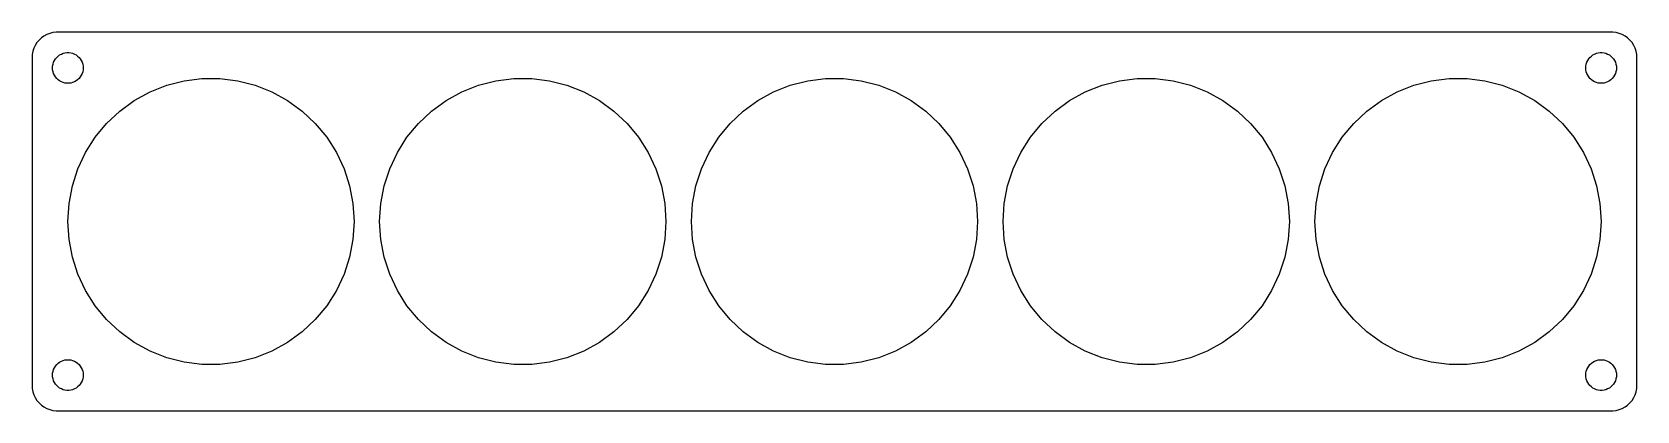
# Model space of a CAD drawing. Header units: metres. Extents: x -157 to 157, y -37 to 37.
import ezdxf

# ---------------------------------------------------------------- set-up
doc = ezdxf.new("R2010")
doc.units = ezdxf.units.M

msp = doc.modelspace()

# ---------------------------------------------------------------- linework, layer by layer
for p, q in [((-156.045, 34.9389), (-156.382, 34.4088)), ((-155.645, 35.4227), (-156.045, 34.9389)), ((-155.187, 35.8526), (-155.645, 35.4227)), ((-154.679, 36.2216), (-155.187, 35.8526)), ((-154.129, 36.5241), (-154.679, 36.2216)), ((-153.545, 36.7553), (-154.129, 36.5241)), ((-152.937, 36.9114), (-153.545, 36.7553)), ((-152.314, 36.9901), (-152.937, 36.9114)), ((152.314, 36.9901), (-152.314, 36.9901)), ((152.937, 36.9114), (152.314, 36.9901)), ((153.545, 36.7553), (152.937, 36.9114)), ((154.129, 36.5241), (153.545, 36.7553)), ((154.679, 36.2216), (154.129, 36.5241)), ((155.187, 35.8526), (154.679, 36.2216)), ((155.645, 35.4227), (155.187, 35.8526)), ((156.045, 34.9389), (155.645, 35.4227)), ((156.382, 34.4088), (156.045, 34.9389)), ((-156.961, 32.6267), (-157, 32)), ((-157, 32), (-157, -32)), ((-156.843, 33.2434), (-156.961, 32.6267)), ((-156.649, 33.8406), (-156.843, 33.2434)), ((-156.382, 34.4088), (-156.649, 33.8406)), ((-152.789, 31.1044), (-152.629, 31.4453)), ((-152.629, 31.4453), (-152.427, 31.7634)), ((-152.427, 31.7634), (-152.187, 32.0536)), ((-152.187, 32.0536), (-151.912, 32.3115)), ((-151.912, 32.3115), (-151.607, 32.533)), ((-151.607, 32.533), (-151.277, 32.7145)), ((-151.277, 32.7145), (-150.927, 32.8532)), ((-150.927, 32.8532), (-150.562, 32.9469)), ((-150.562, 32.9469), (-150.188, 32.9941)), ((-150.188, 32.9941), (-149.812, 32.9941)), ((-149.812, 32.9941), (-149.438, 32.9469)), ((-149.438, 32.9469), (-149.073, 32.8532)), ((-149.073, 32.8532), (-148.723, 32.7145)), ((-148.723, 32.7145), (-148.393, 32.533)), ((-148.393, 32.533), (-148.088, 32.3115)), ((-148.088, 32.3115), (-147.813, 32.0536)), ((-147.813, 32.0536), (-147.573, 31.7634)), ((-147.573, 31.7634), (-147.371, 31.4453)), ((-147.371, 31.4453), (-147.211, 31.1044)), ((147.211, 31.1044), (147.371, 31.4453)), ((147.371, 31.4453), (147.573, 31.7634)), ((147.573, 31.7634), (147.813, 32.0536)), ((147.813, 32.0536), (148.088, 32.3115)), ((148.088, 32.3115), (148.393, 32.533)), ((148.393, 32.533), (148.723, 32.7145)), ((148.723, 32.7145), (149.073, 32.8532)), ((149.073, 32.8532), (149.438, 32.9469)), ((149.438, 32.9469), (149.812, 32.9941)), ((149.812, 32.9941), (150.188, 32.9941)), ((150.188, 32.9941), (150.562, 32.9469)), ((150.562, 32.9469), (150.927, 32.8532)), ((150.927, 32.8532), (151.277, 32.7145)), ((151.277, 32.7145), (151.607, 32.533)), ((151.607, 32.533), (151.912, 32.3115)), ((151.912, 32.3115), (152.187, 32.0536)), ((152.187, 32.0536), (152.427, 31.7634)), ((152.427, 31.7634), (152.629, 31.4453)), ((152.629, 31.4453), (152.789, 31.1044)), ((156.649, 33.8406), (156.382, 34.4088)), ((156.843, 33.2434), (156.649, 33.8406)), ((156.961, 32.6267), (156.843, 33.2434)), ((157, 32), (156.961, 32.6267)), ((157, -32), (157, 32)), ((-153, 30), (-152.976, 30.376)), ((-152.976, 29.624), (-153, 30)), ((-152.976, 30.376), (-152.906, 30.7461)), ((-152.906, 29.2539), (-152.976, 29.624)), ((-152.906, 30.7461), (-152.789, 31.1044)), ((-152.789, 28.8956), (-152.906, 29.2539)), ((-152.629, 28.5547), (-152.789, 28.8956)), ((-152.427, 28.2366), (-152.629, 28.5547)), ((-147.371, 28.5547), (-147.573, 28.2366)), ((-147.211, 28.8956), (-147.371, 28.5547)), ((-147.211, 31.1044), (-147.094, 30.7461)), ((-147.094, 29.2539), (-147.211, 28.8956)), ((-147.094, 30.7461), (-147.024, 30.376)), ((-147.024, 29.624), (-147.094, 29.2539)), ((-147.024, 30.376), (-147, 30)), ((-147, 30), (-147.024, 29.624)), ((147, 30), (147.024, 30.376)), ((147.024, 29.624), (147, 30)), ((147.024, 30.376), (147.094, 30.7461)), ((147.094, 29.2539), (147.024, 29.624)), ((147.094, 30.7461), (147.211, 31.1044)), ((147.211, 28.8956), (147.094, 29.2539)), ((147.371, 28.5547), (147.211, 28.8956)), ((147.573, 28.2366), (147.371, 28.5547)), ((152.629, 28.5547), (152.427, 28.2366)), ((152.789, 28.8956), (152.629, 28.5547)), ((152.789, 31.1044), (152.906, 30.7461)), ((152.906, 29.2539), (152.789, 28.8956)), ((152.906, 30.7461), (152.976, 30.376)), ((152.976, 29.624), (152.906, 29.2539)), ((152.976, 30.376), (153, 30)), ((153, 30), (152.976, 29.624)), ((-152.187, 27.9464), (-152.427, 28.2366)), ((-151.912, 27.6884), (-152.187, 27.9464)), ((-151.607, 27.467), (-151.912, 27.6884)), ((-151.277, 27.2855), (-151.607, 27.467)), ((-150.927, 27.1468), (-151.277, 27.2855)), ((-150.562, 27.0531), (-150.927, 27.1468)), ((-150.188, 27.0059), (-150.562, 27.0531)), ((-149.812, 27.0059), (-150.188, 27.0059)), ((-149.438, 27.0531), (-149.812, 27.0059)), ((-149.073, 27.1468), (-149.438, 27.0531)), ((-148.723, 27.2855), (-149.073, 27.1468)), ((-148.393, 27.467), (-148.723, 27.2855)), ((-148.088, 27.6884), (-148.393, 27.467)), ((-147.813, 27.9464), (-148.088, 27.6884)), ((-147.573, 28.2366), (-147.813, 27.9464)), ((-137.003, 23.6412), (-133.922, 25.3351)), ((-133.922, 25.3351), (-130.652, 26.6296)), ((-130.652, 26.6296), (-127.247, 27.504)), ((-127.247, 27.504), (-123.758, 27.9447)), ((-123.758, 27.9447), (-120.242, 27.9447)), ((-120.242, 27.9447), (-116.753, 27.504)), ((-116.753, 27.504), (-113.348, 26.6296)), ((-113.348, 26.6296), (-110.078, 25.3351)), ((-110.078, 25.3351), (-106.997, 23.6412)), ((-76.0031, 23.6412), (-72.9218, 25.3351)), ((-72.9218, 25.3351), (-69.6525, 26.6296)), ((-69.6525, 26.6296), (-66.2467, 27.504)), ((-66.2467, 27.504), (-62.7581, 27.9447)), ((-62.7581, 27.9447), (-59.2419, 27.9447)), ((-59.2419, 27.9447), (-55.7533, 27.504)), ((-55.7533, 27.504), (-52.3475, 26.6296)), ((-52.3475, 26.6296), (-49.0782, 25.3351)), ((-49.0782, 25.3351), (-45.9968, 23.6412)), ((-15.0031, 23.6412), (-11.9218, 25.3351)), ((-11.9218, 25.3351), (-8.65247, 26.6296)), ((-8.65247, 26.6296), (-5.24667, 27.504)), ((-5.24667, 27.504), (-1.75813, 27.9447)), ((-1.75813, 27.9447), (1.75813, 27.9447)), ((1.75813, 27.9447), (5.24667, 27.504)), ((5.24667, 27.504), (8.65247, 26.6296)), ((8.65247, 26.6296), (11.9218, 25.3351)), ((11.9218, 25.3351), (15.0031, 23.6412)), ((45.9968, 23.6412), (49.0782, 25.3351)), ((49.0782, 25.3351), (52.3475, 26.6296)), ((52.3475, 26.6296), (55.7533, 27.504)), ((55.7533, 27.504), (59.2419, 27.9447)), ((59.2419, 27.9447), (62.7581, 27.9447)), ((62.7581, 27.9447), (66.2467, 27.504)), ((66.2467, 27.504), (69.6525, 26.6296)), ((69.6525, 26.6296), (72.9218, 25.3351)), ((72.9218, 25.3351), (76.0031, 23.6412)), ((106.997, 23.6412), (110.078, 25.3351)), ((110.078, 25.3351), (113.348, 26.6296)), ((113.348, 26.6296), (116.753, 27.504)), ((116.753, 27.504), (120.242, 27.9447)), ((120.242, 27.9447), (123.758, 27.9447)), ((123.758, 27.9447), (127.247, 27.504)), ((127.247, 27.504), (130.652, 26.6296)), ((130.652, 26.6296), (133.922, 25.3351)), ((133.922, 25.3351), (137.003, 23.6412)), ((147.813, 27.9464), (147.573, 28.2366)), ((148.088, 27.6884), (147.813, 27.9464)), ((148.393, 27.467), (148.088, 27.6884)), ((148.723, 27.2855), (148.393, 27.467)), ((149.073, 27.1468), (148.723, 27.2855)), ((149.438, 27.0531), (149.073, 27.1468)), ((149.812, 27.0059), (149.438, 27.0531)), ((150.188, 27.0059), (149.812, 27.0059)), ((150.562, 27.0531), (150.188, 27.0059)), ((150.927, 27.1468), (150.562, 27.0531)), ((151.277, 27.2855), (150.927, 27.1468)), ((151.607, 27.467), (151.277, 27.2855)), ((151.912, 27.6884), (151.607, 27.467)), ((152.187, 27.9464), (151.912, 27.6884)), ((152.427, 28.2366), (152.187, 27.9464)), ((-139.848, 21.5744), (-137.003, 23.6412)), ((-106.997, 23.6412), (-104.152, 21.5744)), ((-78.8479, 21.5744), (-76.0031, 23.6412)), ((-45.9968, 23.6412), (-43.1521, 21.5744)), ((-17.8479, 21.5744), (-15.0031, 23.6412)), ((15.0031, 23.6412), (17.8479, 21.5744)), ((43.1521, 21.5744), (45.9968, 23.6412)), ((76.0031, 23.6412), (78.8479, 21.5744)), ((104.152, 21.5744), (106.997, 23.6412)), ((137.003, 23.6412), (139.848, 21.5744)), ((-144.652, 16.458), (-142.411, 19.1673)), ((-142.411, 19.1673), (-139.848, 21.5744)), ((-104.152, 21.5744), (-101.589, 19.1673)), ((-101.589, 19.1673), (-99.3475, 16.458)), ((-83.6525, 16.458), (-81.4111, 19.1673)), ((-81.4111, 19.1673), (-78.8479, 21.5744)), ((-43.1521, 21.5744), (-40.5889, 19.1673)), ((-40.5889, 19.1673), (-38.3475, 16.458)), ((-22.6525, 16.458), (-20.4111, 19.1673)), ((-20.4111, 19.1673), (-17.8479, 21.5744)), ((17.8479, 21.5744), (20.4111, 19.1673)), ((20.4111, 19.1673), (22.6525, 16.458)), ((38.3475, 16.458), (40.5889, 19.1673)), ((40.5889, 19.1673), (43.1521, 21.5744)), ((78.8479, 21.5744), (81.4111, 19.1673)), ((81.4111, 19.1673), (83.6525, 16.458)), ((99.3475, 16.458), (101.589, 19.1673)), ((101.589, 19.1673), (104.152, 21.5744)), ((139.848, 21.5744), (142.411, 19.1673)), ((142.411, 19.1673), (144.652, 16.458)), ((-146.537, 13.4891), (-144.652, 16.458)), ((-99.3475, 16.458), (-97.4634, 13.4891)), ((-85.5366, 13.4891), (-83.6525, 16.458)), ((-38.3475, 16.458), (-36.4634, 13.4891)), ((-24.5366, 13.4891), (-22.6525, 16.458)), ((22.6525, 16.458), (24.5366, 13.4891)), ((36.4634, 13.4891), (38.3475, 16.458)), ((83.6525, 16.458), (85.5366, 13.4891)), ((97.4634, 13.4891), (99.3475, 16.458)), ((144.652, 16.458), (146.537, 13.4891)), ((-148.034, 10.3075), (-146.537, 13.4891)), ((-97.4634, 13.4891), (-95.9662, 10.3075)), ((-87.0337, 10.3075), (-85.5366, 13.4891)), ((-36.4634, 13.4891), (-34.9662, 10.3075)), ((-26.0337, 10.3075), (-24.5366, 13.4891)), ((24.5366, 13.4891), (26.0337, 10.3075)), ((34.9662, 10.3075), (36.4634, 13.4891)), ((85.5366, 13.4891), (87.0337, 10.3075)), ((95.9662, 10.3075), (97.4634, 13.4891)), ((146.537, 13.4891), (148.034, 10.3075)), ((-149.12, 6.9633), (-148.034, 10.3075)), ((-95.9662, 10.3075), (-94.8797, 6.9633)), ((-88.1203, 6.9633), (-87.0337, 10.3075)), ((-34.9662, 10.3075), (-33.8797, 6.9633)), ((-27.1203, 6.9633), (-26.0337, 10.3075)), ((26.0337, 10.3075), (27.1203, 6.9633)), ((33.8797, 6.9633), (34.9662, 10.3075)), ((87.0337, 10.3075), (88.1203, 6.9633)), ((94.8797, 6.9633), (95.9662, 10.3075)), ((148.034, 10.3075), (149.12, 6.9633)), ((-149.779, 3.50932), (-149.12, 6.9633)), ((-94.8797, 6.9633), (-94.2208, 3.50932)), ((-88.7792, 3.50932), (-88.1203, 6.9633)), ((-33.8797, 6.9633), (-33.2208, 3.50932)), ((-27.7792, 3.50932), (-27.1203, 6.9633)), ((27.1203, 6.9633), (27.7792, 3.50932)), ((33.2208, 3.50932), (33.8797, 6.9633)), ((88.1203, 6.9633), (88.7792, 3.50932)), ((94.2208, 3.50932), (94.8797, 6.9633)), ((149.12, 6.9633), (149.779, 3.50932)), ((-150, 0), (-149.779, 3.50932)), ((-94.2208, 3.50932), (-94, 0)), ((-89, 0), (-88.7792, 3.50932)), ((-33.2208, 3.50932), (-33, 0)), ((-28, 0), (-27.7792, 3.50932)), ((27.7792, 3.50932), (28, 0)), ((33, 0), (33.2208, 3.50932)), ((88.7792, 3.50932), (89, 0)), ((94, 0), (94.2208, 3.50932)), ((149.779, 3.50932), (150, 0)), ((-149.779, -3.50932), (-150, 0)), ((-94, 0), (-94.2208, -3.50932)), ((-88.7792, -3.50932), (-89, 0)), ((-33, 0), (-33.2208, -3.50932)), ((-27.7792, -3.50932), (-28, 0)), ((28, 0), (27.7792, -3.50932)), ((33.2208, -3.50932), (33, 0)), ((89, 0), (88.7792, -3.50932)), ((94.2208, -3.50932), (94, 0)), ((150, 0), (149.779, -3.50932)), ((-149.12, -6.9633), (-149.779, -3.50932)), ((-94.2208, -3.50932), (-94.8797, -6.9633)), ((-88.1203, -6.9633), (-88.7792, -3.50932)), ((-33.2208, -3.50932), (-33.8797, -6.9633)), ((-27.1203, -6.9633), (-27.7792, -3.50932)), ((27.7792, -3.50932), (27.1203, -6.9633)), ((33.8797, -6.9633), (33.2208, -3.50932)), ((88.7792, -3.50932), (88.1203, -6.9633)), ((94.8797, -6.9633), (94.2208, -3.50932)), ((149.779, -3.50932), (149.12, -6.9633)), ((-148.034, -10.3075), (-149.12, -6.9633)), ((-94.8797, -6.9633), (-95.9662, -10.3075)), ((-87.0337, -10.3075), (-88.1203, -6.9633)), ((-33.8797, -6.9633), (-34.9662, -10.3075)), ((-26.0337, -10.3075), (-27.1203, -6.9633)), ((27.1203, -6.9633), (26.0337, -10.3075)), ((34.9662, -10.3075), (33.8797, -6.9633)), ((88.1203, -6.9633), (87.0337, -10.3075)), ((95.9662, -10.3075), (94.8797, -6.9633)), ((149.12, -6.9633), (148.034, -10.3075)), ((-146.537, -13.4891), (-148.034, -10.3075)), ((-95.9662, -10.3075), (-97.4634, -13.4891)), ((-85.5366, -13.4891), (-87.0337, -10.3075)), ((-34.9662, -10.3075), (-36.4634, -13.4891)), ((-24.5366, -13.4891), (-26.0337, -10.3075)), ((26.0337, -10.3075), (24.5366, -13.4891)), ((36.4634, -13.4891), (34.9662, -10.3075)), ((87.0337, -10.3075), (85.5366, -13.4891)), ((97.4634, -13.4891), (95.9662, -10.3075)), ((148.034, -10.3075), (146.537, -13.4891)), ((-144.652, -16.458), (-146.537, -13.4891)), ((-97.4634, -13.4891), (-99.3475, -16.458)), ((-83.6525, -16.458), (-85.5366, -13.4891)), ((-36.4634, -13.4891), (-38.3475, -16.458)), ((-22.6525, -16.458), (-24.5366, -13.4891)), ((24.5366, -13.4891), (22.6525, -16.458)), ((38.3475, -16.458), (36.4634, -13.4891)), ((85.5366, -13.4891), (83.6525, -16.458)), ((99.3475, -16.458), (97.4634, -13.4891)), ((146.537, -13.4891), (144.652, -16.458)), ((-142.411, -19.1673), (-144.652, -16.458)), ((-99.3475, -16.458), (-101.589, -19.1673)), ((-81.4111, -19.1673), (-83.6525, -16.458)), ((-38.3475, -16.458), (-40.5889, -19.1673)), ((-20.4111, -19.1673), (-22.6525, -16.458)), ((22.6525, -16.458), (20.4111, -19.1673)), ((40.5889, -19.1673), (38.3475, -16.458)), ((83.6525, -16.458), (81.4111, -19.1673)), ((101.589, -19.1673), (99.3475, -16.458)), ((144.652, -16.458), (142.411, -19.1673)), ((-139.848, -21.5744), (-142.411, -19.1673)), ((-137.003, -23.6412), (-139.848, -21.5744)), ((-104.152, -21.5744), (-106.997, -23.6412)), ((-101.589, -19.1673), (-104.152, -21.5744)), ((-78.8479, -21.5744), (-81.4111, -19.1673)), ((-76.0031, -23.6412), (-78.8479, -21.5744)), ((-43.1521, -21.5744), (-45.9968, -23.6412)), ((-40.5889, -19.1673), (-43.1521, -21.5744)), ((-17.8479, -21.5744), (-20.4111, -19.1673)), ((-15.0031, -23.6412), (-17.8479, -21.5744)), ((17.8479, -21.5744), (15.0031, -23.6412)), ((20.4111, -19.1673), (17.8479, -21.5744)), ((43.1521, -21.5744), (40.5889, -19.1673)), ((45.9968, -23.6412), (43.1521, -21.5744)), ((78.8479, -21.5744), (76.0031, -23.6412)), ((81.4111, -19.1673), (78.8479, -21.5744)), ((104.152, -21.5744), (101.589, -19.1673)), ((106.997, -23.6412), (104.152, -21.5744)), ((139.848, -21.5744), (137.003, -23.6412)), ((142.411, -19.1673), (139.848, -21.5744)), ((-133.922, -25.3351), (-137.003, -23.6412)), ((-106.997, -23.6412), (-110.078, -25.3351)), ((-72.9218, -25.3351), (-76.0031, -23.6412)), ((-45.9968, -23.6412), (-49.0782, -25.3351)), ((-11.9218, -25.3351), (-15.0031, -23.6412)), ((15.0031, -23.6412), (11.9218, -25.3351)), ((49.0782, -25.3351), (45.9968, -23.6412)), ((76.0031, -23.6412), (72.9218, -25.3351)), ((110.078, -25.3351), (106.997, -23.6412)), ((137.003, -23.6412), (133.922, -25.3351)), ((-152.629, -28.5547), (-152.427, -28.2366)), ((-152.427, -28.2366), (-152.187, -27.9464)), ((-152.187, -27.9464), (-151.912, -27.6884)), ((-151.912, -27.6884), (-151.607, -27.467)), ((-151.607, -27.467), (-151.277, -27.2855)), ((-151.277, -27.2855), (-150.927, -27.1468)), ((-150.927, -27.1468), (-150.562, -27.0531)), ((-150.562, -27.0531), (-150.188, -27.0059)), ((-150.188, -27.0059), (-149.812, -27.0059)), ((-149.812, -27.0059), (-149.438, -27.0531)), ((-149.438, -27.0531), (-149.073, -27.1468)), ((-149.073, -27.1468), (-148.723, -27.2855)), ((-148.723, -27.2855), (-148.393, -27.467)), ((-148.393, -27.467), (-148.088, -27.6884)), ((-148.088, -27.6884), (-147.813, -27.9464)), ((-147.813, -27.9464), (-147.573, -28.2366)), ((-147.573, -28.2366), (-147.371, -28.5547)), ((-130.652, -26.6296), (-133.922, -25.3351)), ((-127.247, -27.504), (-130.652, -26.6296)), ((-123.758, -27.9447), (-127.247, -27.504)), ((-120.242, -27.9447), (-123.758, -27.9447)), ((-116.753, -27.504), (-120.242, -27.9447)), ((-113.348, -26.6296), (-116.753, -27.504)), ((-110.078, -25.3351), (-113.348, -26.6296)), ((-69.6525, -26.6296), (-72.9218, -25.3351)), ((-66.2467, -27.504), (-69.6525, -26.6296)), ((-62.7581, -27.9447), (-66.2467, -27.504)), ((-59.2419, -27.9447), (-62.7581, -27.9447)), ((-55.7533, -27.504), (-59.2419, -27.9447)), ((-52.3475, -26.6296), (-55.7533, -27.504)), ((-49.0782, -25.3351), (-52.3475, -26.6296)), ((-8.65247, -26.6296), (-11.9218, -25.3351)), ((-5.24667, -27.504), (-8.65247, -26.6296)), ((-1.75813, -27.9447), (-5.24667, -27.504)), ((1.75813, -27.9447), (-1.75813, -27.9447)), ((5.24667, -27.504), (1.75813, -27.9447)), ((8.65247, -26.6296), (5.24667, -27.504)), ((11.9218, -25.3351), (8.65247, -26.6296)), ((52.3475, -26.6296), (49.0782, -25.3351)), ((55.7533, -27.504), (52.3475, -26.6296)), ((59.2419, -27.9447), (55.7533, -27.504)), ((62.7581, -27.9447), (59.2419, -27.9447)), ((66.2467, -27.504), (62.7581, -27.9447)), ((69.6525, -26.6296), (66.2467, -27.504)), ((72.9218, -25.3351), (69.6525, -26.6296)), ((113.348, -26.6296), (110.078, -25.3351)), ((116.753, -27.504), (113.348, -26.6296)), ((120.242, -27.9447), (116.753, -27.504)), ((123.758, -27.9447), (120.242, -27.9447)), ((127.247, -27.504), (123.758, -27.9447)), ((130.652, -26.6296), (127.247, -27.504)), ((133.922, -25.3351), (130.652, -26.6296)), ((147.371, -28.5547), (147.573, -28.2366)), ((147.573, -28.2366), (147.813, -27.9464)), ((147.813, -27.9464), (148.088, -27.6884)), ((148.088, -27.6884), (148.393, -27.467)), ((148.393, -27.467), (148.723, -27.2855)), ((148.723, -27.2855), (149.073, -27.1468)), ((149.073, -27.1468), (149.438, -27.0531)), ((149.438, -27.0531), (149.812, -27.0059)), ((149.812, -27.0059), (150.188, -27.0059)), ((150.188, -27.0059), (150.562, -27.0531)), ((150.562, -27.0531), (150.927, -27.1468)), ((150.927, -27.1468), (151.277, -27.2855)), ((151.277, -27.2855), (151.607, -27.467)), ((151.607, -27.467), (151.912, -27.6884)), ((151.912, -27.6884), (152.187, -27.9464)), ((152.187, -27.9464), (152.427, -28.2366)), ((152.427, -28.2366), (152.629, -28.5547)), ((-153, -30), (-152.976, -29.624)), ((-152.976, -30.376), (-153, -30)), ((-152.976, -29.624), (-152.906, -29.2539)), ((-152.906, -30.7461), (-152.976, -30.376)), ((-152.906, -29.2539), (-152.789, -28.8956)), ((-152.789, -31.1044), (-152.906, -30.7461)), ((-152.789, -28.8956), (-152.629, -28.5547)), ((-152.629, -31.4453), (-152.789, -31.1044)), ((-147.371, -28.5547), (-147.211, -28.8956)), ((-147.211, -31.1044), (-147.371, -31.4453)), ((-147.211, -28.8956), (-147.094, -29.2539)), ((-147.094, -30.7461), (-147.211, -31.1044)), ((-147.094, -29.2539), (-147.024, -29.624)), ((-147.024, -30.376), (-147.094, -30.7461)), ((-147.024, -29.624), (-147, -30)), ((-147, -30), (-147.024, -30.376)), ((147, -30), (147.024, -29.624)), ((147.024, -30.376), (147, -30)), ((147.024, -29.624), (147.094, -29.2539)), ((147.094, -30.7461), (147.024, -30.376)), ((147.094, -29.2539), (147.211, -28.8956)), ((147.211, -31.1044), (147.094, -30.7461)), ((147.211, -28.8956), (147.371, -28.5547)), ((147.371, -31.4453), (147.211, -31.1044)), ((152.629, -28.5547), (152.789, -28.8956)), ((152.789, -31.1044), (152.629, -31.4453)), ((152.789, -28.8956), (152.906, -29.2539)), ((152.906, -30.7461), (152.789, -31.1044)), ((152.906, -29.2539), (152.976, -29.624)), ((152.976, -30.376), (152.906, -30.7461)), ((152.976, -29.624), (153, -30)), ((153, -30), (152.976, -30.376)), ((-157, -32), (-156.961, -32.6267)), ((-156.961, -32.6267), (-156.843, -33.2434)), ((-156.843, -33.2434), (-156.649, -33.8406)), ((-156.649, -33.8406), (-156.382, -34.4088)), ((-156.382, -34.4088), (-156.045, -34.9389)), ((-152.427, -31.7634), (-152.629, -31.4453)), ((-152.187, -32.0536), (-152.427, -31.7634)), ((-151.912, -32.3115), (-152.187, -32.0536)), ((-151.607, -32.533), (-151.912, -32.3115)), ((-151.277, -32.7145), (-151.607, -32.533)), ((-150.927, -32.8532), (-151.277, -32.7145)), ((-150.562, -32.9469), (-150.927, -32.8532)), ((-150.188, -32.9941), (-150.562, -32.9469)), ((-149.812, -32.9941), (-150.188, -32.9941)), ((-149.438, -32.9469), (-149.812, -32.9941)), ((-149.073, -32.8532), (-149.438, -32.9469)), ((-148.723, -32.7145), (-149.073, -32.8532)), ((-148.393, -32.533), (-148.723, -32.7145)), ((-148.088, -32.3115), (-148.393, -32.533)), ((-147.813, -32.0536), (-148.088, -32.3115)), ((-147.573, -31.7634), (-147.813, -32.0536)), ((-147.371, -31.4453), (-147.573, -31.7634)), ((147.573, -31.7634), (147.371, -31.4453)), ((147.813, -32.0536), (147.573, -31.7634)), ((148.088, -32.3115), (147.813, -32.0536)), ((148.393, -32.533), (148.088, -32.3115)), ((148.723, -32.7145), (148.393, -32.533)), ((149.073, -32.8532), (148.723, -32.7145)), ((149.438, -32.9469), (149.073, -32.8532)), ((149.812, -32.9941), (149.438, -32.9469)), ((150.188, -32.9941), (149.812, -32.9941)), ((150.562, -32.9469), (150.188, -32.9941)), ((150.927, -32.8532), (150.562, -32.9469)), ((151.277, -32.7145), (150.927, -32.8532)), ((151.607, -32.533), (151.277, -32.7145)), ((151.912, -32.3115), (151.607, -32.533)), ((152.187, -32.0536), (151.912, -32.3115)), ((152.427, -31.7634), (152.187, -32.0536)), ((152.629, -31.4453), (152.427, -31.7634)), ((156.045, -34.9389), (156.382, -34.4088)), ((156.382, -34.4088), (156.649, -33.8406)), ((156.649, -33.8406), (156.843, -33.2434)), ((156.843, -33.2434), (156.961, -32.6267)), ((156.961, -32.6267), (157, -32)), ((-156.045, -34.9389), (-155.645, -35.4227)), ((-155.645, -35.4227), (-155.187, -35.8526)), ((-155.187, -35.8526), (-154.679, -36.2216)), ((-154.679, -36.2216), (-154.129, -36.5241)), ((-154.129, -36.5241), (-153.545, -36.7553)), ((-153.545, -36.7553), (-152.937, -36.9114)), ((-152.937, -36.9114), (-152.314, -36.9901)), ((-152.314, -36.9901), (152.314, -36.9901)), ((152.314, -36.9901), (152.937, -36.9114)), ((152.937, -36.9114), (153.545, -36.7553)), ((153.545, -36.7553), (154.129, -36.5241)), ((154.129, -36.5241), (154.679, -36.2216)), ((154.679, -36.2216), (155.187, -35.8526)), ((155.187, -35.8526), (155.645, -35.4227)), ((155.645, -35.4227), (156.045, -34.9389))]:
    msp.add_line(p, q)

doc.saveas('drawing.dxf')
